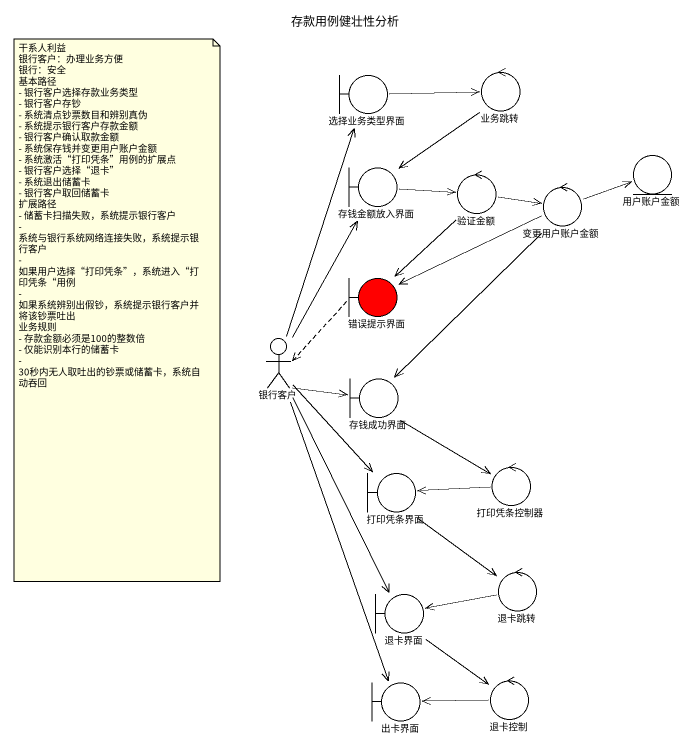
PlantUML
@startuml
title 存款用例健壮性分析
boundary 选择业务类型界面
control 业务跳转
boundary 存钱金额放入界面
control 验证金额
entity 用户账户金额
control 变更用户账户金额
boundary 错误提示界面 #FF0000
actor 银行客户
boundary 存钱成功界面
boundary 打印凭条界面
control 打印凭条控制器
control 退卡跳转
boundary 退卡界面
boundary 出卡界面
control 退卡控制
选择业务类型界面 -right-> 业务跳转
业务跳转 --> 存钱金额放入界面
存钱金额放入界面 -right-> 验证金额
验证金额 -right-> 变更用户账户金额
验证金额 --> 错误提示界面
变更用户账户金额 -right-> 用户账户金额
变更用户账户金额 -left-> 错误提示界面
变更用户账户金额 --> 存钱成功界面
错误提示界面 ..> 银行客户
银行客户 -up-> 选择业务类型界面
银行客户 -up-> 存钱金额放入界面
银行客户 -right-> 存钱成功界面
银行客户 --> 打印凭条界面
银行客户 --> 退卡界面
银行客户 --> 出卡界面
存钱成功界面 --> 打印凭条控制器
打印凭条界面 --> 退卡跳转
打印凭条控制器 -left-> 打印凭条界面
退卡跳转 -left-> 退卡界面
退卡界面 --> 退卡控制
退卡控制 -left-> 出卡界面
note as N1
  干系人利益
  银行客户：办理业务方便
  银行：安全
  基本路径
  - 银行客户选择存款业务类型
  - 银行客户存钞
  - 系统清点钞票数目和辨别真伪
  - 系统提示银行客户存款金额
  - 银行客户确认取款金额
  - 系统保存钱并变更用户账户金额
  - 系统激活“打印凭条”用例的扩展点
  - 银行客户选择“退卡”
  - 系统退出储蓄卡
  - 银行客户取回储蓄卡
  扩展路径
  - 储蓄卡扫描失败，系统提示银行客户
  - 系统与银行系统网络连接失败，系统提示银行客户
  - 如果用户选择“打印凭条”，系统进入“打印凭条“用例
  - 如果系统辨别出假钞，系统提示银行客户并将该钞票吐出
  业务规则
  - 存款金额必须是100的整数倍
  - 仅能识别本行的储蓄卡
  - 30秒内无人取吐出的钞票或储蓄卡，系统自动吞回
end note
@enduml
